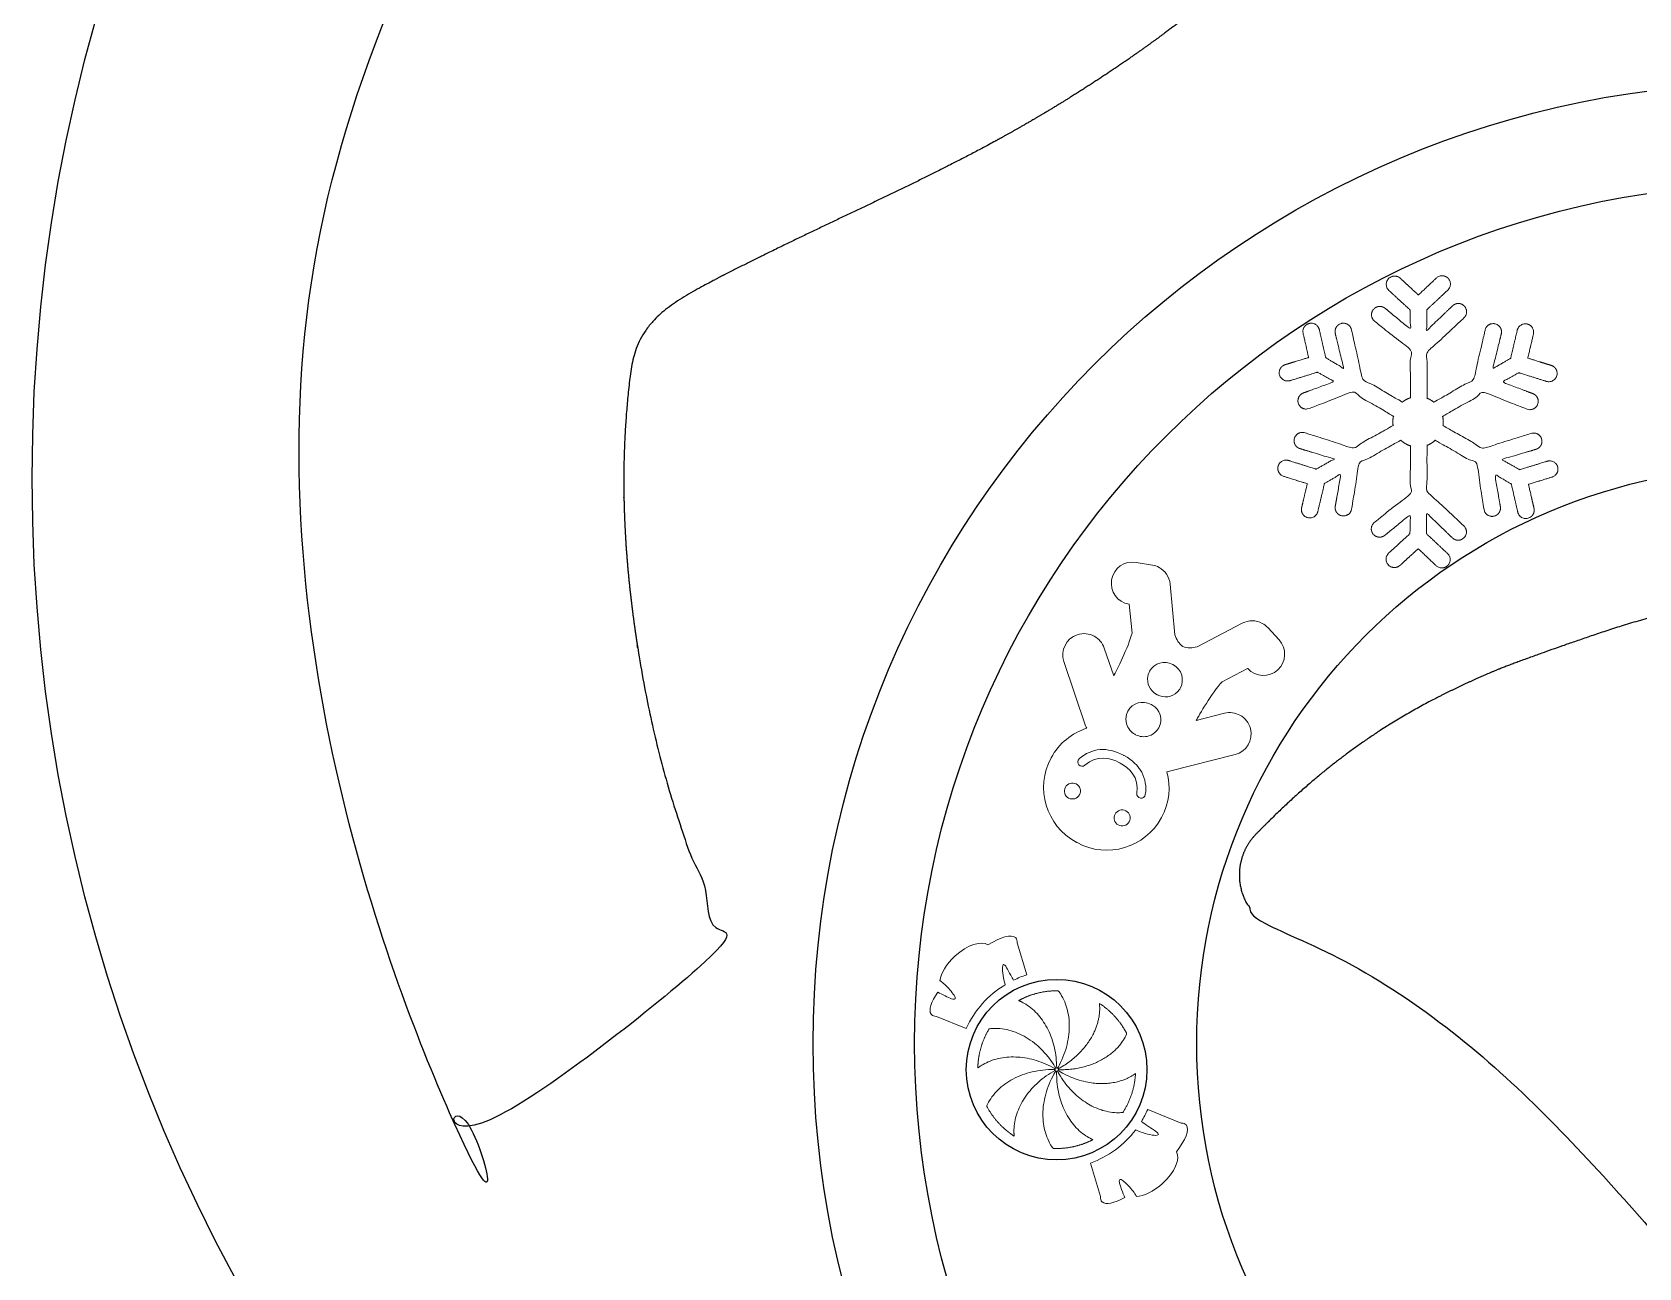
# Model space of a CAD drawing. Header units: inches. Extents: x 17704.8 to 17804.7, y 16344.8 to 16384.9.
# Drawn here: x 17770.84 to 17776.35, y 16367.57 to 16371.81 of the extents above; entities that cross this region are included whole.
import ezdxf

# ---------------------------------------------------------------- set-up
doc = ezdxf.new("R2010")
doc.units = ezdxf.units.IN
doc.header["$MEASUREMENT"] = 0
doc.layers.add('Layer 1', color=7, linetype='Continuous')

msp = doc.modelspace()

# ---------------------------------------------------------------- linework, layer by layer
at = {"color": 6, "linetype": 'ByBlock'}
msp.add_circle((17776.5873, 16370.2749), 5.75, dxfattribs=at)
at = {"color": 1, "linetype": 'ByBlock'}
msp.add_circle((17776.8128, 16368.3353), 3.2967, dxfattribs=at)
at = {"color": 4, "linetype": 'ByBlock'}
for radius in [2.9486, 1.9809]:
    msp.add_circle((17776.8128, 16368.3353), radius, dxfattribs=at)
at = {"color": 2, "linetype": 'ByBlock'}
msp.add_circle((17774.3514, 16368.2454), 0.3097, dxfattribs=at)
at = {"color": 6, "linetype": 'ByBlock'}
for points, weights, knots in [([(17777.6136, 16370.82), (17777.6914, 16370.9603), (17777.8911, 16370.9535), (17778.2121, 16370.8261), (17778.7303, 16370.5457), (17779.3499, 16370.1533), (17779.835, 16369.8316), (17780.2418, 16369.6932), (17780.4831, 16369.8199), (17780.6207, 16369.9472), (17780.6603, 16369.9829), (17780.7304, 16370.0568), (17780.8391, 16370.2026), (17781.0282, 16370.4924), (17780.8161, 16370.9401), (17780.1695, 16371.1872), (17779.7705, 16371.6765), (17779.303, 16372.1073), (17778.9921, 16372.4726), (17778.6218, 16372.9293), (17778.2621, 16373.4665), (17777.5928, 16373.8049), (17777.0284, 16373.7727), (17776.6936, 16373.7002), (17776.6147, 16373.6793), (17776.5793, 16373.7021), (17776.4203, 16373.8198), (17776.156, 16374.2823), (17776.8162, 16374.3877), (17776.7678, 16374.9727), (17776.2897, 16374.8693), (17776.1364, 16374.542), (17775.6974, 16374.6582), (17775.7957, 16374.8979), (17775.8787, 16375.0599), (17777.1229, 16375.2441), (17778.3218, 16374.9497), (17779.32, 16374.2662), (17781.2376, 16372.9533), (17781.9339, 16370.7362), (17781.1113, 16368.5627), (17781.0597, 16368.4324), (17780.769, 16367.6986), (17779.8689, 16366.4226), (17777.1908, 16366.1777), (17776.3373, 16368.035), (17775.3287, 16368.6339), (17775.1012, 16368.7288), (17775.0388, 16368.7548), (17774.9958, 16368.807), (17774.9822, 16368.8733), (17774.9687, 16368.9396), (17774.9877, 16369.0045), (17775.0349, 16369.0529), (17775.3066, 16369.3319), (17775.5997, 16369.509), (17775.9564, 16369.6572), (17776.4892, 16369.8369), (17776.7095, 16369.856), (17776.9343, 16369.861), (17777.1193, 16369.8844), (17777.3001, 16370.014), (17777.492, 16370.2448), (17777.607, 16370.4168), (17777.6723, 16370.5325), (17777.6909, 16370.5653), (17777.7133, 16370.6074), (17777.5658, 16370.6876), (17777.5948, 16370.7896), (17777.6136, 16370.82)], [1, 1, 1, 1, 1, 1, 1, 1, 1, 1, 1, 1, 1, 1, 1, 1, 1, 1, 1, 1, 1, 1, 1, 1, 1, 1, 1, 1, 1, 1, 1, 1, 1, 1, 1, 0.885228544591, 0.920366118565, 1, 0.857481318467, 0.857481318467, 1, 1, 1, 1, 1, 1, 1, 1, 0.922497371663, 0.922497371663, 1, 0.922497371663, 0.922497371663, 1, 1, 1, 1, 1, 1, 1, 1, 1, 1, 1, 1, 1, 1, 1, 1, 1], [0, 0, 0, 0, 1.710387, 4.54001, 9.272422, 15.04233, 20.432762, 21.98995, 25.54254, 26.925176, 26.925176, 26.925176, 29.579626, 31.525456, 34.165646, 38.961754, 45.455559, 49.017588, 52.704216, 56.447516, 61.786876, 66.480898, 72.083872, 73.845241, 73.845241, 73.845241, 73.972394, 74.426244, 74.978713, 75.30928, 75.668833, 76.039993, 76.277563, 76.697495, 76.697495, 76.697495, 77.441905, 77.441905, 77.441905, 78.774155, 78.774155, 78.774155, 79.177587, 81.045537, 82.942634, 85.637435, 86.087993, 86.087993, 86.087993, 87.06197, 87.06197, 87.06197, 88.035948, 88.035948, 88.035948, 93.861676, 95.375634, 96.295981, 96.330561, 96.330561, 96.330561, 96.876234, 97.237002, 97.395151, 97.395151, 97.395151, 97.458018, 97.674056, 97.76577, 97.76577, 97.76577, 97.76577]), ([(17773.2111, 16370.9724), (17773.545, 16371.1428), (17774.3582, 16371.4891), (17775.0586, 16372.0323), (17775.366, 16372.3932), (17775.3938, 16372.4639), (17775.2142, 16372.5784), (17775.2492, 16372.7075), (17775.311, 16372.7814), (17775.3322, 16372.8068), (17775.5025, 16372.9905), (17775.732, 16373.2396), (17776.0143, 16373.4218), (17775.9293, 16373.5219), (17775.8251, 16373.7343), (17775.7068, 16374.0373), (17775.4751, 16374.2278), (17775.202, 16374.4952), (17775.2316, 16374.7653), (17775.272, 16374.9298), (17774.5452, 16374.7244), (17773.8975, 16374.3609), (17773.3548, 16373.8733), (17771.6736, 16372.363), (17771.2463, 16370.1394), (17772.2615, 16368.1105), (17772.2762, 16368.0811), (17772.3026, 16368.0617), (17772.335, 16368.0565), (17772.3674, 16368.0513), (17772.3986, 16368.0614), (17772.4218, 16368.0847), (17772.613, 16368.2769), (17772.832, 16368.4366), (17773.0735, 16368.56), (17773.1742, 16368.6115), (17773.2114, 16368.7183), (17773.1644, 16368.8212), (17773.1534, 16368.8453), (17773.0311, 16369.1232), (17772.8811, 16369.7274), (17772.8461, 16370.3844), (17772.9165, 16370.8167), (17773.2111, 16370.9724), (17773.2111, 16370.9724), (17773.2111, 16370.9724)], [1, 1, 1, 1, 1, 1, 1, 1, 1, 1, 1, 1, 1, 1, 1, 1, 1, 1, 1, 1, 0.918073380758, 0.950408713938, 1, 0.860857010475, 0.857561274978, 0.99011279351, 0.926592634139, 0.926592634139, 1, 0.926592634139, 0.926592634139, 1, 0.991721584095, 0.991721584095, 1, 0.814904511034, 0.814904511034, 1, 1, 1, 1, 1, 1, 1, 1, 1], [0, 0, 0, 0, 7.173027, 19.262706, 19.262706, 19.262706, 19.553696, 19.730354, 19.82255, 19.82255, 19.82255, 27.286165, 27.286165, 27.286165, 27.683257, 27.976941, 28.243253, 28.578534, 29.048652, 29.048652, 29.048652, 29.512226, 29.512226, 29.512226, 30.812921, 30.812921, 30.812921, 31.76031, 31.76031, 31.76031, 32.707699, 32.707699, 32.707699, 33.02321, 33.02321, 33.02321, 34.550394, 34.550394, 34.550394, 35.127961, 41.176167, 47.752073, 49.616813, 50.425345, 51.378084, 51.378084, 51.378084, 51.378084])]:
    msp.add_rational_spline(points, weights, degree=3, knots=knots, dxfattribs=at)
at = {"layer": 'Layer 1', "color": 2, "lineweight": 0}
for points, weights, knots in [([(17775.5651, 16370.5507), (17775.5651, 16370.5507), (17775.5653, 16370.715), (17775.5653, 16370.715), (17775.5171, 16370.7535), (17775.4421, 16370.8136), (17775.4421, 16370.8136), (17775.4315, 16370.8221), (17775.4287, 16370.8366), (17775.4343, 16370.8482), (17775.4353, 16370.8501), (17775.4364, 16370.8519), (17775.4379, 16370.8536), (17775.4477, 16370.8659), (17775.4656, 16370.8677), (17775.478, 16370.8578), (17775.478, 16370.8578), (17775.5252, 16370.8189), (17775.5652, 16370.7859), (17775.5647, 16370.8139), (17775.5641, 16370.852), (17775.5641, 16370.852), (17775.5641, 16370.852), (17775.4914, 16370.9188), (17775.4914, 16370.9188), (17775.4798, 16370.9294), (17775.4791, 16370.9475), (17775.4898, 16370.9591), (17775.5005, 16370.9707), (17775.5186, 16370.9714), (17775.5302, 16370.9608), (17775.5302, 16370.9608), (17775.5923, 16370.9035), (17775.5923, 16370.9035), (17775.5923, 16370.9035), (17775.6541, 16370.9616), (17775.6541, 16370.9616), (17775.6657, 16370.9723), (17775.6837, 16370.972), (17775.6944, 16370.9604), (17775.696, 16370.9589), (17775.6972, 16370.9571), (17775.6984, 16370.9552), (17775.7048, 16370.9441), (17775.7031, 16370.9295), (17775.6932, 16370.9202), (17775.6932, 16370.9202), (17775.6211, 16370.8525), (17775.6211, 16370.8525), (17775.6211, 16370.8525), (17775.6209, 16370.8058), (17775.6208, 16370.7812), (17775.6595, 16370.8183), (17775.7098, 16370.8665), (17775.7098, 16370.8665), (17775.7214, 16370.8772), (17775.7394, 16370.8769), (17775.7501, 16370.8653), (17775.7517, 16370.8638), (17775.7529, 16370.862), (17775.7541, 16370.8601), (17775.7605, 16370.849), (17775.7588, 16370.8344), (17775.7489, 16370.8251), (17775.7489, 16370.8251), (17775.6658, 16370.7477), (17775.6222, 16370.7071), (17775.6222, 16370.7071), (17775.6223, 16370.5489), (17775.6223, 16370.5489), (17775.6307, 16370.5457), (17775.6385, 16370.5412), (17775.6454, 16370.5355), (17775.6454, 16370.5355), (17775.7825, 16370.6146), (17775.7825, 16370.6146), (17775.7958, 16370.6726), (17775.8213, 16370.7832), (17775.8213, 16370.7832), (17775.8244, 16370.7965), (17775.8362, 16370.8053), (17775.8491, 16370.8053), (17775.8513, 16370.8052), (17775.8534, 16370.805), (17775.8555, 16370.8044), (17775.8709, 16370.8009), (17775.8802, 16370.7855), (17775.8767, 16370.7701), (17775.8767, 16370.7701), (17775.8602, 16370.7025), (17775.8474, 16370.6504), (17775.8686, 16370.6628), (17775.9089, 16370.6863), (17775.9089, 16370.6863), (17775.9089, 16370.6863), (17775.9315, 16370.7826), (17775.9315, 16370.7826), (17775.9346, 16370.7958), (17775.9464, 16370.8046), (17775.9593, 16370.8046), (17775.9615, 16370.8045), (17775.9636, 16370.8043), (17775.9657, 16370.8037), (17775.9811, 16370.8003), (17775.9905, 16370.7848), (17775.9869, 16370.7694), (17775.9869, 16370.7694), (17775.9676, 16370.6869), (17775.9676, 16370.6869), (17775.9676, 16370.6869), (17776.0482, 16370.6617), (17776.0482, 16370.6617), (17776.0632, 16370.657), (17776.0716, 16370.6409), (17776.0669, 16370.6259), (17776.0622, 16370.6108), (17776.0462, 16370.6024), (17776.0312, 16370.6071), (17776.0312, 16370.6071), (17775.9371, 16370.6367), (17775.9371, 16370.6367), (17775.9371, 16370.6367), (17775.9037, 16370.6182), (17775.8792, 16370.6046), (17775.9278, 16370.5865), (17775.9851, 16370.565), (17775.9851, 16370.565), (17775.9998, 16370.5592), (17776.0073, 16370.5428), (17776.0015, 16370.5282), (17776.0008, 16370.5261), (17775.9998, 16370.5242), (17775.9986, 16370.5224), (17775.9914, 16370.5117), (17775.9774, 16370.5069), (17775.9647, 16370.5118), (17775.9647, 16370.5118), (17775.8753, 16370.5468), (17775.8178, 16370.5692), (17775.8178, 16370.5692), (17775.6756, 16370.4869), (17775.6756, 16370.4869), (17775.6779, 16370.4765), (17775.6783, 16370.4659), (17775.6767, 16370.4553), (17775.6767, 16370.4553), (17775.8141, 16370.3769), (17775.8141, 16370.3769), (17775.8709, 16370.3946), (17775.9793, 16370.4285), (17775.9793, 16370.4285), (17775.9923, 16370.4326), (17776.0058, 16370.4268), (17776.0123, 16370.4157), (17776.0133, 16370.4138), (17776.0143, 16370.4118), (17776.0148, 16370.4097), (17776.0196, 16370.3946), (17776.011, 16370.3788), (17775.9959, 16370.374), (17775.9959, 16370.374), (17775.9292, 16370.3542), (17775.8777, 16370.339), (17775.8992, 16370.3269), (17775.9398, 16370.304), (17775.9398, 16370.304), (17775.9398, 16370.304), (17776.0343, 16370.333), (17776.0343, 16370.333), (17776.0473, 16370.3371), (17776.0609, 16370.3313), (17776.0674, 16370.3202), (17776.0684, 16370.3183), (17776.0693, 16370.3163), (17776.0699, 16370.3142), (17776.0746, 16370.2991), (17776.066, 16370.2833), (17776.0509, 16370.2786), (17776.0509, 16370.2786), (17775.9699, 16370.2537), (17775.9699, 16370.2537), (17775.9699, 16370.2537), (17775.9889, 16370.1713), (17775.9889, 16370.1713), (17775.9924, 16370.156), (17775.9827, 16370.1406), (17775.9674, 16370.1371), (17775.952, 16370.1335), (17775.9367, 16370.1431), (17775.9332, 16370.1584), (17775.9332, 16370.1584), (17775.9112, 16370.2546), (17775.9112, 16370.2546), (17775.9112, 16370.2546), (17775.8784, 16370.2741), (17775.8543, 16370.2884), (17775.8631, 16370.2373), (17775.8736, 16370.177), (17775.8736, 16370.177), (17775.876, 16370.1613), (17775.8656, 16370.1466), (17775.85, 16370.1442), (17775.8479, 16370.1438), (17775.8457, 16370.1437), (17775.8436, 16370.1438), (17775.8307, 16370.1447), (17775.8195, 16370.1543), (17775.8174, 16370.1677), (17775.8174, 16370.1677), (17775.8024, 16370.2626), (17775.7927, 16370.3236), (17775.7927, 16370.3236), (17775.6499, 16370.4048), (17775.6499, 16370.4048), (17775.6418, 16370.3973), (17775.6325, 16370.3914), (17775.6221, 16370.3875), (17775.6221, 16370.3875), (17775.6218, 16370.2293), (17775.6218, 16370.2293), (17775.6653, 16370.1886), (17775.7482, 16370.1111), (17775.7482, 16370.1111), (17775.7582, 16370.1018), (17775.7599, 16370.0871), (17775.7534, 16370.076), (17775.7522, 16370.0742), (17775.751, 16370.0724), (17775.7494, 16370.0709), (17775.7387, 16370.0593), (17775.7207, 16370.059), (17775.7091, 16370.0698), (17775.7091, 16370.0698), (17775.6589, 16370.118), (17775.6202, 16370.1552), (17775.6203, 16370.1306), (17775.6204, 16370.0839), (17775.6204, 16370.0839), (17775.6204, 16370.0839), (17775.6924, 16370.0161), (17775.6924, 16370.0161), (17775.7023, 16370.0068), (17775.704, 16369.9921), (17775.6975, 16369.981), (17775.6964, 16369.9792), (17775.6951, 16369.9774), (17775.6935, 16369.9759), (17775.6828, 16369.9643), (17775.6648, 16369.964), (17775.6532, 16369.9747), (17775.6532, 16369.9747), (17775.5916, 16370.0329), (17775.5916, 16370.0329), (17775.5916, 16370.0329), (17775.5293, 16369.9757), (17775.5293, 16369.9757), (17775.5177, 16369.9652), (17775.4996, 16369.9659), (17775.4889, 16369.9776), (17775.4782, 16369.9892), (17775.479, 16370.0072), (17775.4906, 16370.0178), (17775.4906, 16370.0178), (17775.5634, 16370.0844), (17775.5634, 16370.0844), (17775.5634, 16370.0844), (17775.5641, 16370.1226), (17775.5647, 16370.1506), (17775.5246, 16370.1177), (17775.4773, 16370.0788), (17775.4773, 16370.0788), (17775.4649, 16370.069), (17775.447, 16370.0707), (17775.4372, 16370.0831), (17775.4358, 16370.0848), (17775.4346, 16370.0866), (17775.4336, 16370.0886), (17775.4281, 16370.1001), (17775.4309, 16370.1146), (17775.4415, 16370.1231), (17775.4415, 16370.1231), (17775.5166, 16370.183), (17775.5649, 16370.2215), (17775.5649, 16370.2215), (17775.565, 16370.3858), (17775.565, 16370.3858), (17775.5526, 16370.3897), (17775.5415, 16370.3962), (17775.532, 16370.4051), (17775.532, 16370.4051), (17775.3888, 16370.3247), (17775.3888, 16370.3247), (17775.3788, 16370.2638), (17775.3633, 16370.169), (17775.3633, 16370.169), (17775.361, 16370.1555), (17775.3498, 16370.146), (17775.337, 16370.1452), (17775.3348, 16370.1451), (17775.3326, 16370.1452), (17775.3305, 16370.1456), (17775.3149, 16370.1481), (17775.3046, 16370.1629), (17775.3071, 16370.1786), (17775.3071, 16370.1786), (17775.3179, 16370.2388), (17775.327, 16370.2898), (17775.3029, 16370.2757), (17775.2699, 16370.2564), (17775.2699, 16370.2564), (17775.2699, 16370.2564), (17775.2474, 16370.1603), (17775.2474, 16370.1603), (17775.2438, 16370.145), (17775.2285, 16370.1355), (17775.2131, 16370.1392), (17775.1978, 16370.1428), (17775.1882, 16370.1582), (17775.1918, 16370.1735), (17775.1918, 16370.1735), (17775.2112, 16370.2558), (17775.2112, 16370.2558), (17775.2112, 16370.2558), (17775.1303, 16370.2811), (17775.1303, 16370.2811), (17775.1153, 16370.2859), (17775.1067, 16370.3018), (17775.1116, 16370.3168), (17775.1122, 16370.3189), (17775.1131, 16370.3209), (17775.1141, 16370.3228), (17775.1207, 16370.3339), (17775.1343, 16370.3396), (17775.1472, 16370.3355), (17775.1472, 16370.3355), (17775.2416, 16370.3059), (17775.2416, 16370.3059), (17775.2416, 16370.3059), (17775.2823, 16370.3286), (17775.3039, 16370.3406), (17775.2525, 16370.3561), (17775.1859, 16370.3763), (17775.1859, 16370.3763), (17775.1708, 16370.3811), (17775.1623, 16370.397), (17775.1672, 16370.412), (17775.1677, 16370.4141), (17775.1687, 16370.4161), (17775.1697, 16370.418), (17775.1762, 16370.4291), (17775.1898, 16370.4348), (17775.2028, 16370.4307), (17775.2028, 16370.4307), (17775.311, 16370.3962), (17775.3677, 16370.3781), (17775.3677, 16370.3781), (17775.5056, 16370.4558), (17775.5056, 16370.4558), (17775.504, 16370.4663), (17775.5045, 16370.477), (17775.5068, 16370.4874), (17775.5068, 16370.4874), (17775.3651, 16370.5705), (17775.3651, 16370.5705), (17775.3075, 16370.5483), (17775.2178, 16370.5139), (17775.2178, 16370.5139), (17775.2051, 16370.509), (17775.1912, 16370.5139), (17775.184, 16370.5246), (17775.1828, 16370.5264), (17775.1818, 16370.5283), (17775.1811, 16370.5304), (17775.1754, 16370.5451), (17775.183, 16370.5615), (17775.1977, 16370.5672), (17775.1977, 16370.5672), (17775.2551, 16370.5883), (17775.3038, 16370.6062), (17775.2794, 16370.6199), (17775.2461, 16370.6386), (17775.2461, 16370.6386), (17775.2461, 16370.6386), (17775.1519, 16370.6095), (17775.1519, 16370.6095), (17775.1368, 16370.6049), (17775.1209, 16370.6134), (17775.1163, 16370.6285), (17775.1116, 16370.6436), (17775.1201, 16370.6596), (17775.1351, 16370.6642), (17775.1351, 16370.6642), (17775.2159, 16370.689), (17775.2159, 16370.689), (17775.2159, 16370.689), (17775.197, 16370.7716), (17775.197, 16370.7716), (17775.1936, 16370.787), (17775.203, 16370.8024), (17775.2184, 16370.8058), (17775.2205, 16370.8064), (17775.2227, 16370.8065), (17775.2248, 16370.8066), (17775.2377, 16370.8066), (17775.2495, 16370.7977), (17775.2525, 16370.7844), (17775.2525, 16370.7844), (17775.2746, 16370.688), (17775.2746, 16370.688), (17775.2746, 16370.688), (17775.3147, 16370.6643), (17775.3359, 16370.6518), (17775.3234, 16370.704), (17775.3072, 16370.7716), (17775.3072, 16370.7716), (17775.3038, 16370.7871), (17775.3132, 16370.8025), (17775.3286, 16370.8059), (17775.3307, 16370.8064), (17775.3329, 16370.8066), (17775.3351, 16370.8067), (17775.3479, 16370.8066), (17775.3597, 16370.7978), (17775.3627, 16370.7845), (17775.3627, 16370.7845), (17775.3876, 16370.6737), (17775.4006, 16370.6156), (17775.4006, 16370.6156), (17775.5372, 16370.5358), (17775.5372, 16370.5358), (17775.5456, 16370.5425), (17775.555, 16370.5475), (17775.5651, 16370.5507)], [1, 1, 1, 1, 1, 1, 1, 1, 1, 1, 1, 1, 1, 1, 1, 1, 1, 1, 1, 1, 1, 1, 1, 1, 1, 1, 1, 1, 1, 1, 1, 1, 1, 1, 1, 1, 1, 1, 1, 1, 1, 1, 1, 1, 1, 1, 1, 1, 1, 1, 1, 1, 1, 1, 1, 1, 1, 1, 1, 1, 1, 1, 1, 1, 1, 1, 1, 1, 1, 1, 0.991984249791, 0.991984249791, 1, 1, 1, 1, 1, 1, 1, 1, 1, 1, 1, 1, 1, 1, 1, 1, 1, 1, 1, 1, 1, 1, 1, 1, 1, 1, 1, 1, 1, 1, 1, 1, 1, 1, 1, 1, 1, 1, 1, 1, 1, 1, 1, 1, 1, 1, 1, 1, 1, 1, 1, 1, 1, 1, 1, 1, 1, 1, 1, 1, 1, 1, 1, 1, 1, 1, 1, 1, 1, 1, 0.988754184176, 0.988754184176, 1, 1, 1, 1, 1, 1, 1, 1, 1, 1, 1, 1, 1, 1, 1, 1, 1, 1, 1, 1, 1, 1, 1, 1, 1, 1, 1, 1, 1, 1, 1, 1, 1, 1, 1, 1, 1, 1, 1, 1, 1, 1, 1, 1, 1, 1, 1, 1, 1, 1, 1, 1, 1, 1, 1, 1, 1, 1, 1, 1, 1, 1, 1, 1, 1, 1, 1, 1, 1, 1, 0.987963241131, 0.987963241131, 1, 1, 1, 1, 1, 1, 1, 1, 1, 1, 1, 1, 1, 1, 1, 1, 1, 1, 1, 1, 1, 1, 1, 1, 1, 1, 1, 1, 1, 1, 1, 1, 1, 1, 1, 1, 1, 1, 1, 1, 1, 1, 1, 1, 1, 1, 1, 1, 1, 1, 1, 1, 1, 1, 1, 1, 1, 1, 1, 1, 1, 1, 1, 1, 1, 1, 1, 1, 1, 1, 0.983530161215, 0.983530161215, 1, 1, 1, 1, 1, 1, 1, 1, 1, 1, 1, 1, 1, 1, 1, 1, 1, 1, 1, 1, 1, 1, 1, 1, 1, 1, 1, 1, 1, 1, 1, 1, 1, 1, 1, 1, 1, 1, 1, 1, 1, 1, 1, 1, 1, 1, 1, 1, 1, 1, 1, 1, 1, 1, 1, 1, 1, 1, 1, 1, 1, 1, 1, 1, 1, 1, 1, 1, 1, 1, 0.988754184176, 0.988754184176, 1, 1, 1, 1, 1, 1, 1, 1, 1, 1, 1, 1, 1, 1, 1, 1, 1, 1, 1, 1, 1, 1, 1, 1, 1, 1, 1, 1, 1, 1, 1, 1, 1, 1, 1, 1, 1, 1, 1, 1, 1, 1, 1, 1, 1, 1, 1, 1, 1, 1, 1, 1, 1, 1, 1, 1, 1, 1, 1, 1, 1, 1, 1, 1, 1, 1, 1, 1, 1, 1, 0.988754184177, 0.988754184177, 1], [0, 0, 0, 0, 1, 1, 1, 1.678916, 1.678916, 1.678916, 2.678916, 2.678916, 2.678916, 3.678916, 3.678916, 3.678916, 4.678916, 4.678916, 4.678916, 5.254863, 5.254863, 5.254863, 5.8884, 5.8884, 5.8884, 6.8884, 6.8884, 6.8884, 7.8884, 7.8884, 7.8884, 8.8884, 8.8884, 8.8884, 9.8884, 9.8884, 9.8884, 10.8884, 10.8884, 10.8884, 11.8884, 11.8884, 11.8884, 12.8884, 12.8884, 12.8884, 13.8884, 13.8884, 13.8884, 14.8884, 14.8884, 14.8884, 15.624533, 15.624533, 15.624533, 16.238831, 16.238831, 16.238831, 17.238831, 17.238831, 17.238831, 18.238831, 18.238831, 18.238831, 19.238831, 19.238831, 19.238831, 19.976986, 19.976986, 19.976986, 20.976986, 20.976986, 20.976986, 21.287441, 21.287441, 21.287441, 22.287441, 22.287441, 22.287441, 23.025596, 23.025596, 23.025596, 24.025596, 24.025596, 24.025596, 25.025596, 25.025596, 25.025596, 26.025596, 26.025596, 26.025596, 26.639893, 26.639893, 26.639893, 27.376026, 27.376026, 27.376026, 28.376026, 28.376026, 28.376026, 29.376026, 29.376026, 29.376026, 30.376026, 30.376026, 30.376026, 31.376026, 31.376026, 31.376026, 32.376026, 32.376026, 32.376026, 33.376026, 33.376026, 33.376026, 34.376026, 34.376026, 34.376026, 35.376026, 35.376026, 35.376026, 36.376026, 36.376026, 36.376026, 37.009563, 37.009563, 37.009563, 37.58551, 37.58551, 37.58551, 38.58551, 38.58551, 38.58551, 39.58551, 39.58551, 39.58551, 40.58551, 40.58551, 40.58551, 41.264426, 41.264426, 41.264426, 42.264426, 42.264426, 42.264426, 42.6323, 42.6323, 42.6323, 43.6323, 43.6323, 43.6323, 44.370455, 44.370455, 44.370455, 45.370455, 45.370455, 45.370455, 46.370455, 46.370455, 46.370455, 47.370455, 47.370455, 47.370455, 47.984752, 47.984752, 47.984752, 48.720885, 48.720885, 48.720885, 49.720885, 49.720885, 49.720885, 50.720885, 50.720885, 50.720885, 51.720885, 51.720885, 51.720885, 52.720885, 52.720885, 52.720885, 53.720885, 53.720885, 53.720885, 54.720885, 54.720885, 54.720885, 55.720885, 55.720885, 55.720885, 56.720885, 56.720885, 56.720885, 57.720885, 57.720885, 57.720885, 58.354422, 58.354422, 58.354422, 58.93037, 58.93037, 58.93037, 59.93037, 59.93037, 59.93037, 60.93037, 60.93037, 60.93037, 61.93037, 61.93037, 61.93037, 62.609285, 62.609285, 62.609285, 63.609285, 63.609285, 63.609285, 63.989914, 63.989914, 63.989914, 64.989914, 64.989914, 64.989914, 65.728068, 65.728068, 65.728068, 66.728068, 66.728068, 66.728068, 67.728068, 67.728068, 67.728068, 68.728068, 68.728068, 68.728068, 69.342366, 69.342366, 69.342366, 70.078499, 70.078499, 70.078499, 71.078499, 71.078499, 71.078499, 72.078499, 72.078499, 72.078499, 73.078499, 73.078499, 73.078499, 74.078499, 74.078499, 74.078499, 75.078499, 75.078499, 75.078499, 76.078499, 76.078499, 76.078499, 77.078499, 77.078499, 77.078499, 78.078499, 78.078499, 78.078499, 79.078499, 79.078499, 79.078499, 79.712036, 79.712036, 79.712036, 80.287983, 80.287983, 80.287983, 81.287983, 81.287983, 81.287983, 82.287983, 82.287983, 82.287983, 83.287983, 83.287983, 83.287983, 83.966899, 83.966899, 83.966899, 84.966899, 84.966899, 84.966899, 85.412385, 85.412385, 85.412385, 86.412385, 86.412385, 86.412385, 87.0913, 87.0913, 87.0913, 88.0913, 88.0913, 88.0913, 89.0913, 89.0913, 89.0913, 90.0913, 90.0913, 90.0913, 90.667248, 90.667248, 90.667248, 91.300785, 91.300785, 91.300785, 92.300785, 92.300785, 92.300785, 93.300785, 93.300785, 93.300785, 94.300785, 94.300785, 94.300785, 95.300785, 95.300785, 95.300785, 96.300785, 96.300785, 96.300785, 97.300785, 97.300785, 97.300785, 98.300785, 98.300785, 98.300785, 99.300785, 99.300785, 99.300785, 100.300785, 100.300785, 100.300785, 101.036917, 101.036917, 101.036917, 101.651215, 101.651215, 101.651215, 102.651215, 102.651215, 102.651215, 103.651215, 103.651215, 103.651215, 104.651215, 104.651215, 104.651215, 105.38937, 105.38937, 105.38937, 106.38937, 106.38937, 106.38937, 106.757244, 106.757244, 106.757244, 107.757244, 107.757244, 107.757244, 108.436159, 108.436159, 108.436159, 109.436159, 109.436159, 109.436159, 110.436159, 110.436159, 110.436159, 111.436159, 111.436159, 111.436159, 112.012107, 112.012107, 112.012107, 112.645644, 112.645644, 112.645644, 113.645644, 113.645644, 113.645644, 114.645644, 114.645644, 114.645644, 115.645644, 115.645644, 115.645644, 116.645644, 116.645644, 116.645644, 117.645644, 117.645644, 117.645644, 118.645644, 118.645644, 118.645644, 119.645644, 119.645644, 119.645644, 120.645644, 120.645644, 120.645644, 121.645644, 121.645644, 121.645644, 122.381777, 122.381777, 122.381777, 122.996074, 122.996074, 122.996074, 123.996074, 123.996074, 123.996074, 124.996074, 124.996074, 124.996074, 125.996074, 125.996074, 125.996074, 126.734229, 126.734229, 126.734229, 127.734229, 127.734229, 127.734229, 128.102103, 128.102103, 128.102103, 128.102103]), ([(17774.3517, 16368.2517), (17774.3514, 16368.3548), (17774.3018, 16368.443), (17774.2312, 16368.4778), (17774.2279, 16368.4794), (17774.2246, 16368.4808), (17774.2212, 16368.4823), (17774.2306, 16368.4874), (17774.2403, 16368.4921), (17774.2503, 16368.4962), (17774.283, 16368.5094), (17774.3188, 16368.5165), (17774.3563, 16368.5158), (17774.3566, 16368.5158), (17774.3568, 16368.5158), (17774.3571, 16368.5158), (17774.4072, 16368.4509), (17774.4087, 16368.3445), (17774.3549, 16368.2508), (17774.3539, 16368.2514), (17774.3528, 16368.2517), (17774.3517, 16368.2517)], [1, 1, 1, 1, 1, 1, 1, 1, 1, 1, 1, 1, 1, 1, 1, 1, 1, 1, 1, 0.976951315891, 0.976951315891, 1], [0, 0, 0, 0, 0.979617, 0.979617, 0.979617, 1.979617, 1.979617, 1.979617, 2.979617, 2.979617, 2.979617, 3.979617, 3.979617, 3.979617, 4.979617, 4.979617, 4.979617, 5.960223, 5.960223, 5.960223, 6.487663, 6.487663, 6.487663, 6.487663]), ([(17774.4984, 16368.4724), (17774.5382, 16368.4466), (17774.5706, 16368.4107), (17774.5923, 16368.3685), (17774.559, 16368.2937), (17774.466, 16368.2421), (17774.358, 16368.245), (17774.3582, 16368.2462), (17774.358, 16368.2473), (17774.3573, 16368.2483), (17774.4522, 16368.2997), (17774.5069, 16368.391), (17774.4984, 16368.4724)], [1, 1, 1, 1, 1, 1, 1, 0.952783452323, 0.952783452323, 1, 1, 1, 1], [0, 0, 0, 0, 1, 1, 1, 1.980456, 1.980456, 1.980456, 2.737699, 2.737699, 2.737699, 3.718129, 3.718129, 3.718129, 3.718129]), ([(17774.346, 16368.2486), (17774.2567, 16368.3), (17774.1556, 16368.3012), (17774.0901, 16368.2576), (17774.0871, 16368.2556), (17774.0841, 16368.2535), (17774.0812, 16368.2512), (17774.0814, 16368.2619), (17774.0822, 16368.2727), (17774.0838, 16368.2834), (17774.0887, 16368.3183), (17774.1005, 16368.3529), (17774.1199, 16368.385), (17774.12, 16368.3852), (17774.1202, 16368.3854), (17774.1203, 16368.3856), (17774.2015, 16368.3964), (17774.2943, 16368.3444), (17774.3484, 16368.2509), (17774.3474, 16368.2504), (17774.3466, 16368.2496), (17774.346, 16368.2486)], [1, 1, 1, 1, 1, 1, 1, 1, 1, 1, 1, 1, 1, 1, 1, 1, 1, 1, 1, 0.976593336709, 0.976593336709, 1], [0, 0, 0, 0, 0.979477, 0.979477, 0.979477, 1.979477, 1.979477, 1.979477, 2.979477, 2.979477, 2.979477, 3.979477, 3.979477, 3.979477, 4.979477, 4.979477, 4.979477, 5.959916, 5.959916, 5.959916, 6.49146, 6.49146, 6.49146, 6.49146]), ([(17774.3459, 16368.2423), (17774.2555, 16368.1927), (17774.2019, 16368.1068), (17774.2052, 16368.0283), (17774.2054, 16368.0246), (17774.2057, 16368.021), (17774.2061, 16368.0173), (17774.197, 16368.0231), (17774.1883, 16368.0293), (17774.1799, 16368.0362), (17774.1526, 16368.0585), (17774.1293, 16368.0866), (17774.1119, 16368.1198), (17774.1117, 16368.1201), (17774.1116, 16368.1203), (17774.1115, 16368.1205), (17774.1445, 16368.1956), (17774.2371, 16368.2479), (17774.3451, 16368.2456), (17774.3451, 16368.2444), (17774.3454, 16368.2433), (17774.3459, 16368.2423)], [1, 1, 1, 1, 1, 1, 1, 1, 1, 1, 1, 1, 1, 1, 1, 1, 1, 1, 1, 0.976909979618, 0.976909979618, 1], [0, 0, 0, 0, 0.979584, 0.979584, 0.979584, 1.979584, 1.979584, 1.979584, 2.979584, 2.979584, 2.979584, 3.979584, 3.979584, 3.979584, 4.979584, 4.979584, 4.979584, 5.960188, 5.960188, 5.960188, 6.488104, 6.488104, 6.488104, 6.488104]), ([(17774.3514, 16368.2388), (17774.349, 16368.1358), (17774.3964, 16368.0465), (17774.466, 16368.0099), (17774.4693, 16368.0082), (17774.4726, 16368.0066), (17774.4759, 16368.0051), (17774.4664, 16368.0002), (17774.4566, 16367.9958), (17774.4465, 16367.992), (17774.4135, 16367.9795), (17774.3775, 16367.9734), (17774.34, 16367.975), (17774.3397, 16367.975), (17774.3395, 16367.975), (17774.3392, 16367.9751), (17774.2908, 16368.0412), (17774.292, 16368.1476), (17774.3481, 16368.2398), (17774.3491, 16368.2392), (17774.3502, 16368.2389), (17774.3514, 16368.2388)], [1, 1, 1, 1, 1, 1, 1, 1, 1, 1, 1, 1, 1, 1, 1, 1, 1, 1, 1, 0.976461815838, 0.976461815838, 1], [0, 0, 0, 0, 0.979416, 0.979416, 0.979416, 1.979416, 1.979416, 1.979416, 2.979416, 2.979416, 2.979416, 3.979416, 3.979416, 3.979416, 4.979416, 4.979416, 4.979416, 5.959804, 5.959804, 5.959804, 6.492849, 6.492849, 6.492849, 6.492849]), ([(17774.6219, 16368.2318), (17774.6194, 16368.1832), (17774.6042, 16368.1381), (17774.5795, 16368.0997), (17774.5793, 16368.0993), (17774.579, 16368.0988), (17774.5787, 16368.0984), (17774.5785, 16368.0984), (17774.5783, 16368.0984), (17774.5781, 16368.0983), (17774.4968, 16368.0902), (17774.4059, 16368.1449), (17774.3546, 16368.2396), (17774.3556, 16368.2401), (17774.3564, 16368.2409), (17774.3571, 16368.2419), (17774.4494, 16368.1853), (17774.5557, 16368.1837), (17774.6219, 16368.2318)], [1, 1, 1, 1, 1, 1, 1, 1, 1, 1, 1, 1, 1, 0.976558839982, 0.976558839982, 1, 1, 1, 1], [0, 0, 0, 0, 1, 1, 1, 2, 2, 2, 3, 3, 3, 3.980539, 3.980539, 3.980539, 4.512477, 4.512477, 4.512477, 5.491583, 5.491583, 5.491583, 5.491583])]:
    msp.add_rational_spline(points, weights, degree=3, knots=knots, dxfattribs=at)
for points, knots in [([(17774.4223, 16369.7377), (17774.3841, 16369.7249), (17774.3635, 16369.6835), (17774.3765, 16369.6453), (17774.3765, 16369.6453), (17774.451, 16369.425), (17774.451, 16369.425), (17774.452, 16369.422), (17774.4532, 16369.4192), (17774.4546, 16369.4165), (17774.4042, 16369.4002), (17774.3598, 16369.3654), (17774.3326, 16369.3153), (17774.2764, 16369.2116), (17774.315, 16369.082), (17774.4189, 16369.0256), (17774.4193, 16369.0254), (17774.4198, 16369.0252), (17774.4202, 16369.025), (17774.4206, 16369.0247), (17774.421, 16369.0245), (17774.4214, 16369.0243), (17774.5253, 16368.9679), (17774.655, 16369.0063), (17774.7113, 16369.11), (17774.7384, 16369.1601), (17774.7434, 16369.2163), (17774.7295, 16369.2673), (17774.7326, 16369.2677), (17774.7356, 16369.2682), (17774.7386, 16369.269), (17774.7386, 16369.269), (17774.964, 16369.3267), (17774.964, 16369.3267), (17775.003, 16369.3367), (17775.0265, 16369.3765), (17775.0164, 16369.4155), (17775.0111, 16369.4359), (17774.9977, 16369.4522), (17774.9804, 16369.4615), (17774.9648, 16369.47), (17774.946, 16369.4728), (17774.9274, 16369.4681), (17774.9274, 16369.4681), (17774.8299, 16369.4431), (17774.8299, 16369.4431), (17774.8393, 16369.4599), (17774.8847, 16369.5392), (17774.9189, 16369.576), (17774.9189, 16369.576), (17775.0066, 16369.6219), (17775.0066, 16369.6219), (17775.0066, 16369.6219), (17775.0069, 16369.6215), (17775.0069, 16369.6215), (17775.0343, 16369.5918), (17775.0805, 16369.5899), (17775.1102, 16369.6172), (17775.1398, 16369.6445), (17775.1417, 16369.6906), (17775.1143, 16369.7203), (17775.1143, 16369.7203), (17775.0759, 16369.7619), (17775.0759, 16369.7619), (17775.0703, 16369.768), (17775.0639, 16369.7729), (17775.057, 16369.7767), (17775.036, 16369.7881), (17775.0102, 16369.7887), (17774.9882, 16369.7772), (17774.9882, 16369.7772), (17774.8331, 16369.6959), (17774.8331, 16369.6959), (17774.8174, 16369.6918), (17774.8004, 16369.6908), (17774.7847, 16369.697), (17774.7708, 16369.7068), (17774.7624, 16369.7216), (17774.7573, 16369.737), (17774.7573, 16369.737), (17774.7408, 16369.9114), (17774.7408, 16369.9114), (17774.7385, 16369.9361), (17774.7239, 16369.9573), (17774.7029, 16369.9687), (17774.6959, 16369.9725), (17774.6883, 16369.9752), (17774.6802, 16369.9765), (17774.6802, 16369.9765), (17774.6244, 16369.986), (17774.6244, 16369.986), (17774.5846, 16369.9928), (17774.5469, 16369.966), (17774.5402, 16369.9263), (17774.5335, 16369.8866), (17774.5604, 16369.8489), (17774.6001, 16369.8421), (17774.6001, 16369.8421), (17774.6007, 16369.842), (17774.6007, 16369.842), (17774.6007, 16369.842), (17774.61, 16369.7435), (17774.61, 16369.7435), (17774.5978, 16369.6948), (17774.5561, 16369.6135), (17774.5472, 16369.5964), (17774.5472, 16369.5964), (17774.5149, 16369.6918), (17774.5149, 16369.6918), (17774.5088, 16369.71), (17774.4961, 16369.7242), (17774.4805, 16369.7326), (17774.4632, 16369.742), (17774.4423, 16369.7444), (17774.4223, 16369.7377)], [0, 0, 0, 0, 1, 1, 1, 2, 2, 2, 3, 3, 3, 4, 4, 4, 5, 5, 5, 6, 6, 6, 7, 7, 7, 8, 8, 8, 9, 9, 9, 10, 10, 10, 11, 11, 11, 12, 12, 12, 13, 13, 13, 14, 14, 14, 15, 15, 15, 16, 16, 16, 17, 17, 17, 18, 18, 18, 19, 19, 19, 20, 20, 20, 21, 21, 21, 22, 22, 22, 23, 23, 23, 24, 24, 24, 25, 25, 25, 26, 26, 26, 27, 27, 27, 28, 28, 28, 29, 29, 29, 30, 30, 30, 31, 31, 31, 32, 32, 32, 33, 33, 33, 34, 34, 34, 35, 35, 35, 36, 36, 36, 37, 37, 37, 38, 38, 38, 38]), ([(17774.7509, 16369.6348), (17774.7513, 16369.6345), (17774.7518, 16369.6344), (17774.7522, 16369.6342), (17774.7806, 16369.6188), (17774.7912, 16369.5833), (17774.7758, 16369.555), (17774.773, 16369.5497), (17774.7694, 16369.545), (17774.7653, 16369.541), (17774.7474, 16369.5236), (17774.7197, 16369.519), (17774.6965, 16369.5316), (17774.6961, 16369.5318), (17774.6958, 16369.5321), (17774.6953, 16369.5324), (17774.6949, 16369.5326), (17774.6945, 16369.5327), (17774.694, 16369.5329), (17774.6709, 16369.5455), (17774.6596, 16369.5712), (17774.6645, 16369.5957), (17774.6656, 16369.6013), (17774.6675, 16369.6068), (17774.6704, 16369.6121), (17774.6858, 16369.6405), (17774.7213, 16369.651), (17774.7497, 16369.6355), (17774.7501, 16369.6353), (17774.7505, 16369.635), (17774.7509, 16369.6348)], [0, 0, 0, 0, 1, 1, 1, 2, 2, 2, 3, 3, 3, 4, 4, 4, 5, 5, 5, 6, 6, 6, 7, 7, 7, 8, 8, 8, 9, 9, 9, 10, 10, 10, 10]), ([(17774.6767, 16369.498), (17774.6771, 16369.4978), (17774.6776, 16369.4976), (17774.678, 16369.4974), (17774.7064, 16369.482), (17774.717, 16369.4465), (17774.7016, 16369.4182), (17774.6996, 16369.4145), (17774.6972, 16369.4111), (17774.6946, 16369.408), (17774.6874, 16369.3996), (17774.6781, 16369.3936), (17774.6678, 16369.3904), (17774.6602, 16369.388), (17774.652, 16369.3871), (17774.6439, 16369.388), (17774.6366, 16369.3888), (17774.6293, 16369.391), (17774.6224, 16369.3947), (17774.6219, 16369.395), (17774.6216, 16369.3952), (17774.6211, 16369.3955), (17774.6207, 16369.3957), (17774.6203, 16369.3959), (17774.6198, 16369.3961), (17774.6129, 16369.3999), (17774.6071, 16369.4048), (17774.6025, 16369.4105), (17774.5973, 16369.4168), (17774.5935, 16369.4241), (17774.5914, 16369.4319), (17774.5885, 16369.4422), (17774.5884, 16369.4532), (17774.5915, 16369.4639), (17774.5927, 16369.4678), (17774.5942, 16369.4716), (17774.5962, 16369.4753), (17774.6116, 16369.5037), (17774.6471, 16369.5142), (17774.6755, 16369.4987), (17774.6759, 16369.4985), (17774.6763, 16369.4982), (17774.6767, 16369.498)], [0, 0, 0, 0, 1, 1, 1, 2, 2, 2, 3, 3, 3, 4, 4, 4, 5, 5, 5, 6, 6, 6, 7, 7, 7, 8, 8, 8, 9, 9, 9, 10, 10, 10, 11, 11, 11, 12, 12, 12, 13, 13, 13, 14, 14, 14, 14]), ([(17774.6557, 16369.1889), (17774.6545, 16369.1809), (17774.6471, 16369.1754), (17774.6391, 16369.1766), (17774.6311, 16369.1778), (17774.6256, 16369.1852), (17774.6268, 16369.1932), (17774.6351, 16369.2488), (17774.6002, 16369.2804), (17774.5694, 16369.2971), (17774.569, 16369.2973), (17774.5685, 16369.2975), (17774.5681, 16369.2978), (17774.5677, 16369.298), (17774.5673, 16369.2982), (17774.5669, 16369.2985), (17774.5361, 16369.3152), (17774.4906, 16369.3272), (17774.4485, 16369.2899), (17774.4424, 16369.2846), (17774.4332, 16369.2851), (17774.4278, 16369.2912), (17774.4225, 16369.2972), (17774.423, 16369.3065), (17774.4291, 16369.3118), (17774.4718, 16369.3496), (17774.5257, 16369.354), (17774.5808, 16369.3241), (17774.5812, 16369.3239), (17774.5816, 16369.3236), (17774.582, 16369.3234), (17774.5825, 16369.3232), (17774.5829, 16369.323), (17774.5833, 16369.3228), (17774.6384, 16369.2929), (17774.6642, 16369.2453), (17774.6557, 16369.1889)], [0, 0, 0, 0, 1, 1, 1, 2, 2, 2, 3, 3, 3, 4, 4, 4, 5, 5, 5, 6, 6, 6, 7, 7, 7, 8, 8, 8, 9, 9, 9, 10, 10, 10, 11, 11, 11, 12, 12, 12, 12]), ([(17774.3925, 16369.1772), (17774.3792, 16369.1845), (17774.3742, 16369.2011), (17774.3814, 16369.2145), (17774.3886, 16369.2278), (17774.4053, 16369.2327), (17774.4187, 16369.2255), (17774.432, 16369.2183), (17774.437, 16369.2016), (17774.4298, 16369.1883), (17774.4225, 16369.1749), (17774.4058, 16369.17), (17774.3925, 16369.1772)], [0, 0, 0, 0, 1, 1, 1, 2, 2, 2, 3, 3, 3, 4, 4, 4, 4]), ([(17774.6001, 16369.0959), (17774.5929, 16369.0825), (17774.5762, 16369.0776), (17774.5629, 16369.0848), (17774.5495, 16369.0921), (17774.5446, 16369.1087), (17774.5518, 16369.1221), (17774.559, 16369.1354), (17774.5757, 16369.1403), (17774.5891, 16369.1331), (17774.6024, 16369.1259), (17774.6074, 16369.1092), (17774.6001, 16369.0959)], [0, 0, 0, 0, 1, 1, 1, 2, 2, 2, 3, 3, 3, 4, 4, 4, 4]), ([(17774.0034, 16368.6354), (17773.9728, 16368.6075), (17773.9537, 16368.5752), (17773.951, 16368.5506), (17773.9521, 16368.5501), (17773.9532, 16368.5495), (17773.9544, 16368.5487), (17773.9596, 16368.5453), (17773.9741, 16368.5324), (17773.9856, 16368.5191), (17773.9971, 16368.5059), (17774.0064, 16368.4926), (17774.0033, 16368.4885), (17774.0001, 16368.4843), (17773.9848, 16368.4903), (17773.9693, 16368.498), (17773.9602, 16368.5025), (17773.951, 16368.5074), (17773.9439, 16368.5113), (17773.9207, 16368.4768), (17773.9113, 16368.4486), (17773.921, 16368.4356), (17773.921, 16368.4356), (17773.9209, 16368.4355), (17773.9209, 16368.4355), (17773.9209, 16368.4355), (17773.9212, 16368.4354), (17773.9212, 16368.4354), (17773.9214, 16368.435), (17773.9217, 16368.4347), (17773.9219, 16368.4343), (17773.9257, 16368.4302), (17773.9316, 16368.4282), (17773.9391, 16368.4281), (17773.9391, 16368.4281), (17774.0413, 16368.3865), (17774.0413, 16368.3865), (17774.07, 16368.4492), (17774.1169, 16368.5015), (17774.175, 16368.5368), (17774.1728, 16368.5443), (17774.1707, 16368.5523), (17774.1691, 16368.5602), (17774.1643, 16368.5832), (17774.1643, 16368.6048), (17774.1694, 16368.6059), (17774.1745, 16368.607), (17774.1835, 16368.5884), (17774.1943, 16368.5692), (17774.1973, 16368.5635), (17774.2005, 16368.5578), (17774.2035, 16368.5524), (17774.2181, 16368.5594), (17774.2332, 16368.5654), (17774.2487, 16368.5704), (17774.2487, 16368.5704), (17774.2158, 16368.6799), (17774.2158, 16368.6799), (17774.2164, 16368.6874), (17774.2149, 16368.6934), (17774.2111, 16368.6976), (17774.2108, 16368.6979), (17774.2105, 16368.6982), (17774.2102, 16368.6985), (17774.2102, 16368.6985), (17774.2101, 16368.6987), (17774.2101, 16368.6987), (17774.2101, 16368.6987), (17774.21, 16368.6986), (17774.21, 16368.6986), (17774.1962, 16368.7112), (17774.1601, 16368.7004), (17774.1159, 16368.6733), (17774.0942, 16368.6897), (17774.0455, 16368.6737), (17774.0034, 16368.6354)], [0, 0, 0, 0, 1, 1, 1, 2, 2, 2, 3, 3, 3, 4, 4, 4, 5, 5, 5, 6, 6, 6, 7, 7, 7, 8, 8, 8, 9, 9, 9, 10, 10, 10, 11, 11, 11, 12, 12, 12, 13, 13, 13, 14, 14, 14, 15, 15, 15, 16, 16, 16, 17, 17, 17, 18, 18, 18, 19, 19, 19, 20, 20, 20, 21, 21, 21, 22, 22, 22, 23, 23, 23, 24, 24, 24, 25, 25, 25, 25]), ([(17774.7005, 16368.0226), (17774.699, 16368.0176), (17774.6775, 16368.0196), (17774.655, 16368.0265), (17774.6436, 16368.0299), (17774.6322, 16368.0344), (17774.6227, 16368.0387), (17774.5832, 16367.987), (17774.5293, 16367.947), (17774.4674, 16367.9246), (17774.4674, 16367.9246), (17774.5019, 16367.8099), (17774.5019, 16367.8099), (17774.5013, 16367.8024), (17774.5028, 16367.7964), (17774.5065, 16367.7922), (17774.5068, 16367.7919), (17774.5072, 16367.7917), (17774.5075, 16367.7914), (17774.5075, 16367.7914), (17774.5075, 16367.7911), (17774.5075, 16367.7911), (17774.5075, 16367.7911), (17774.5076, 16367.7912), (17774.5076, 16367.7912), (17774.5197, 16367.7803), (17774.5487, 16367.787), (17774.5852, 16367.8069), (17774.5819, 16367.8143), (17774.578, 16367.8239), (17774.5743, 16367.8335), (17774.5681, 16367.8496), (17774.5636, 16367.8654), (17774.568, 16367.8681), (17774.5724, 16367.8709), (17774.5848, 16367.8604), (17774.5969, 16367.8477), (17774.609, 16367.835), (17774.6205, 16367.8193), (17774.6234, 16367.8138), (17774.6241, 16367.8126), (17774.6246, 16367.8115), (17774.625, 16367.8102), (17774.6497, 16367.8107), (17774.6837, 16367.8266), (17774.7143, 16367.8545), (17774.7564, 16367.8928), (17774.7769, 16367.9398), (17774.7626, 16367.963), (17774.7937, 16368.0044), (17774.8079, 16368.0394), (17774.7966, 16368.0543), (17774.7966, 16368.0543), (17774.7967, 16368.0544), (17774.7967, 16368.0544), (17774.7967, 16368.0544), (17774.7965, 16368.0545), (17774.7965, 16368.0545), (17774.7962, 16368.0548), (17774.796, 16368.0552), (17774.7957, 16368.0555), (17774.7919, 16368.0597), (17774.786, 16368.0617), (17774.7785, 16368.0618), (17774.7785, 16368.0618), (17774.6638, 16368.1084), (17774.6638, 16368.1084), (17774.6576, 16368.0942), (17774.6504, 16368.0804), (17774.6423, 16368.0673), (17774.6497, 16368.0621), (17774.658, 16368.0562), (17774.6663, 16368.0507), (17774.6845, 16368.0383), (17774.7021, 16368.0275), (17774.7005, 16368.0226)], [0, 0, 0, 0, 1, 1, 1, 2, 2, 2, 3, 3, 3, 4, 4, 4, 5, 5, 5, 6, 6, 6, 7, 7, 7, 8, 8, 8, 9, 9, 9, 10, 10, 10, 11, 11, 11, 12, 12, 12, 13, 13, 13, 14, 14, 14, 15, 15, 15, 16, 16, 16, 17, 17, 17, 18, 18, 18, 19, 19, 19, 20, 20, 20, 21, 21, 21, 22, 22, 22, 23, 23, 23, 24, 24, 24, 25, 25, 25, 25])]:
    msp.add_open_spline(points, degree=3, knots=knots, dxfattribs=at)

doc.saveas('drawing.dxf')
